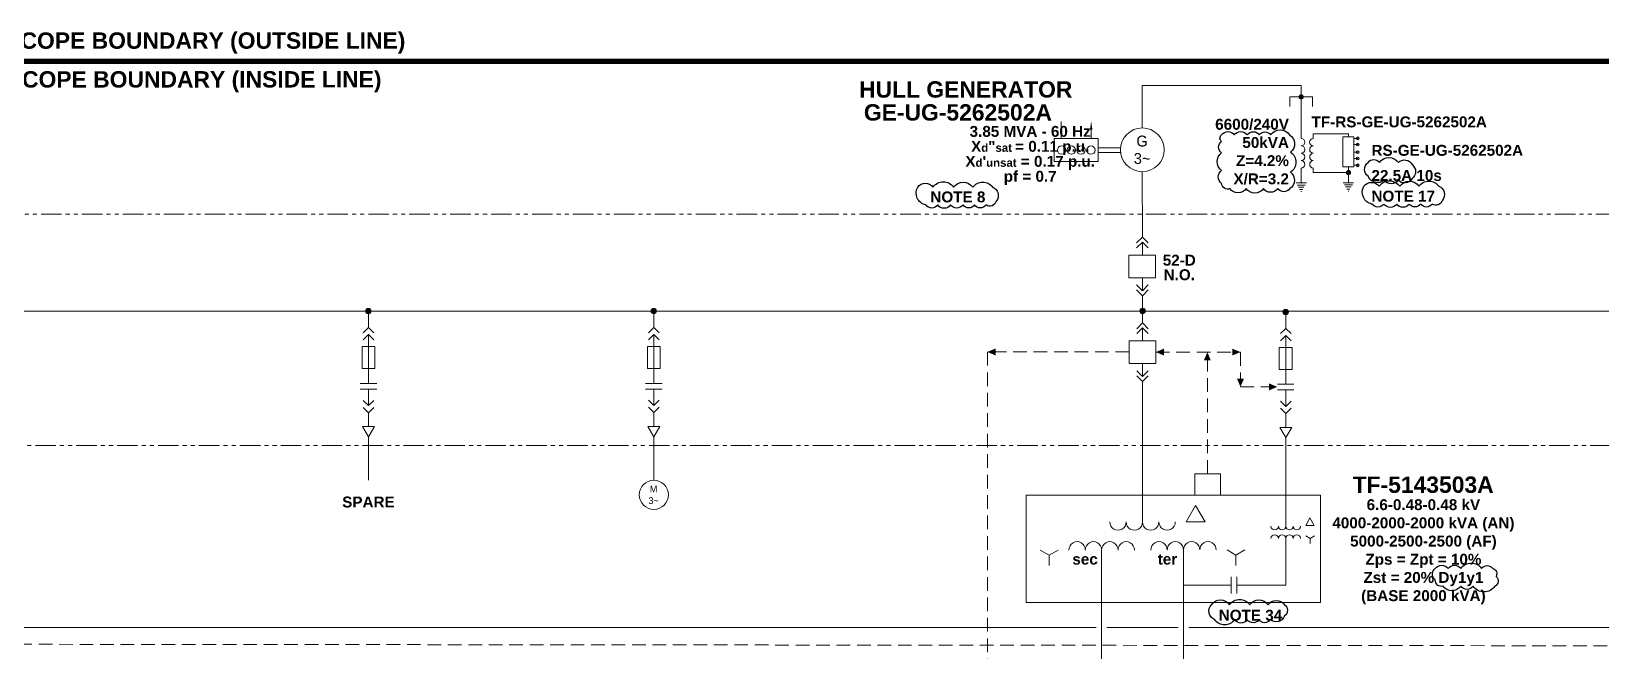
# Model space of a CAD drawing. Extents: x 0 to 1189, y 0 to 841.
# Drawn here: x 205.9 to 493.8, y 222.6 to 336.3 of the extents above; entities that cross this region are included whole.
import ezdxf

# ---------------------------------------------------------------- set-up
doc = ezdxf.new("R2010")
doc.units = 0
doc.header["$MEASUREMENT"] = 0
for name, pattern in [('CENTER', [2, 1.25, -0.25, 0.25, -0.25]), ('DGN2', [9.513832, 4.756916, -4.756916]), ('HIDDEN', [0.375, 0.25, -0.125]), ('PHANTOM', [2.5, 1.25, -0.25, 0.25, -0.25, 0.25, -0.25])]:
    doc.linetypes.add(name, pattern=pattern)
for name, color, linetype in [('E-BOARD', 4, 'PHANTOM'), ('E-BUSBAR', 5, 'Continuous'), ('E-CONNECTION DOT', 7, 'Continuous'), ('E-CONTRL. & DATA CABLE', 9, 'HIDDEN'), ('E-GEN LINE', 7, 'Continuous'), ('E-NOTE TEXT', 7, 'Continuous'), ('E-POWER CABLE', 3, 'Continuous'), ('E-SCOPE BOUNDARY', 7, 'CENTER'), ('E-SYMBOL', 2, 'Continuous'), ('E-TEXT 2', 7, 'Continuous'), ('E-TEXT 3', 3, 'Continuous'), ('REV CLOUD', 1, 'Continuous')]:
    doc.layers.add(name, color=color, linetype=linetype)
doc.layers.add('Level 1', color=7, linetype='Continuous', lineweight=0)
doc.layers.add('Level 50', color=7, linetype='Continuous', lineweight=0)
doc.styles.add('P80-ARIAL', font='arialbd.ttf')
doc.styles.add('P80-ARIAL-1', font='arialbd.ttf')
doc.styles.add('Styledgn032', font='arialbd.ttf')
doc.styles.add('Styledgn100', font='arialbd.ttf')

# ---------------------------------------------------------------- blocks, each defined once
blk = doc.blocks.new('CONEX31')
at = {"layer": 'E-CONNECTION DOT', "linetype": 'Continuous'}
h = blk.add_hatch(color=7, dxfattribs=at)
edge = h.paths.add_edge_path()
edge.add_arc((0, 0), 10, 0, 360)
at = {"layer": 'E-CONNECTION DOT', "color": 7, "linetype": 'Continuous', "lineweight": -2}
blk.add_circle((0, 0), 10, dxfattribs=at)
blk = doc.blocks.new('NA1')
at = {"layer": 'E-SYMBOL', "linetype": 'Continuous', "lineweight": -2}
for p, q in [((53.536, 0), (-53.536, 0)), ((53.536, -36.62), (-53.536, -36.62))]:
    blk.add_line(p, q, dxfattribs=at)
blk = doc.blocks.new('AnonymousCell365')
at = {"layer": 'E-SYMBOL', "linetype": 'Continuous', "lineweight": 0, "flags": 128}
for points in [[(0.97, 0.16), (0, 1.13), (-0.97, 0.16)], [(0.97, -1.13), (0, -0.16), (-0.97, -1.13)]]:
    blk.add_lwpolyline(points, dxfattribs=at)
blk = doc.blocks.new('AnonymousCell366')
at = {"layer": 'E-SYMBOL', "linetype": 'Continuous', "lineweight": 0, "flags": 128}
for points in [[(0.97, 1.13), (0, 0.16), (-0.97, 1.13)], [(0.97, -0.16), (0, -1.13), (-0.97, -0.16)]]:
    blk.add_lwpolyline(points, dxfattribs=at)
blk = doc.blocks.new('AnonymousCell602')
at = {"layer": 'E-SYMBOL', "linetype": 'Continuous', "lineweight": 13}
blk.add_circle((0, 0), 4.01, dxfattribs=at)
at = {"layer": 'E-SYMBOL', "linetype": 'Continuous', "lineweight": 13, "char_height": 2, "attachment_point": 5, "rotation": 0.0158, "line_spacing_factor": 0.8, "style": 'P80-ARIAL-1'}
for s, insert in [('{\\Fdgn000|c0;G}', (-0.06, 1.59)), ('{\\Fdgn000|c0;3~}', (-0.06, -1.61))]:
    blk.add_mtext(s, dxfattribs=dict(at, insert=insert))
blk = doc.blocks.new('MOT3PH1')
at = {"layer": 'E-SYMBOL', "linetype": 'Continuous', "lineweight": -2}
blk.add_circle((0, -53.4), 53.4, dxfattribs=at)
at = {"layer": 'E-SYMBOL', "linetype": 'Continuous', "lineweight": -2, "char_height": 25, "attachment_point": 5, "line_spacing_factor": 0.8, "style": 'P80-ARIAL-1'}
for s, insert in [('{\\Fdgn000|c0;M}', (-0.8, -32.3)), ('{\\Fdgn000|c0;3~}', (-0.8, -74.9))]:
    blk.add_mtext(s, dxfattribs=dict(at, insert=insert))
blk = doc.blocks.new('AnonymousCell697')
at = {"layer": 'E-SYMBOL', "linetype": 'Continuous', "lineweight": 13}
for centre, major_axis in [((-4.5, 2.58), (0, 1.54)), ((-1.5, 2.58), (0, 1.54)), ((1.5, 2.58), (0, 1.54)), ((4.5, 2.58), (0, 1.54)), ((-12, -2.58), (0, -1.54)), ((-9, -2.58), (0, -1.54)), ((-6, -2.58), (0, -1.54)), ((-3, -2.58), (0, -1.54)), ((3, -2.58), (0, -1.54)), ((6, -2.58), (0, -1.54)), ((9, -2.57), (0, -1.54)), ((12, -2.57), (0, -1.54))]:
    blk.add_ellipse(centre, major_axis=major_axis, ratio=0.975, start_param=1.570796, end_param=4.712389, dxfattribs=at)
blk = doc.blocks.new('AnonymousCell695')
at = {"layer": 'E-SYMBOL', "linetype": 'Continuous', "lineweight": 0}
for p, q in [((-17.12, -3.56), (-18.75, -2.62)), ((-17.12, -3.56), (-15.5, -2.62)), ((17.12, -3.55), (15.5, -2.61)), ((17.12, -3.55), (18.75, -2.61)), ((-17.12, -5.43), (-17.12, -3.56)), ((17.12, -5.43), (17.12, -3.55))]:
    blk.add_line(p, q, dxfattribs=at)
at = {"layer": 'E-SYMBOL', "linetype": 'Continuous', "lineweight": 0, "flags": 128}
blk.add_lwpolyline([(9.73, 5.54), (8, 2.54), (11.46, 2.54), (9.73, 5.54)], dxfattribs=at)
at = {"layer": 'E-SYMBOL', "linetype": 'Continuous', "lineweight": 13}
blk.add_blockref('AnonymousCell697', (0, -0.04), dxfattribs=at)
at = {"layer": 'E-TEXT 2', "color": 7, "linetype": 'Continuous', "lineweight": 0, "char_height": 2, "attachment_point": 2, "rotation": 0.0158, "line_spacing_factor": 1.057056}
for s, insert, style in [('sec', (-10.54, -3.29), 'P80-ARIAL-1'), ('ter', (4.56, -3.28), 'Styledgn032')]:
    blk.add_mtext(s, dxfattribs=dict(at, insert=insert, style=style))
blk = doc.blocks.new('TRAFO1')
at = {"layer": 'E-SYMBOL', "linetype": 'Continuous', "lineweight": 0}
for centre, start, end in [((-42, 0), 180, 360), ((-14, 0), 180, 360), ((14, 0), 180, 360), ((42, 0), 180, 360), ((-42, -46.9), 0, 180), ((-14, -46.9), 0, 180), ((14, -46.9), 0, 180), ((42, -46.9), 0, 180)]:
    blk.add_arc(centre, 14, start, end, dxfattribs=at)
blk = doc.blocks.new('MV CB')
at = {"layer": 'E-SYMBOL', "linetype": 'Continuous', "lineweight": 13}
for p, q in [((0, -3.26), (0, -0.91)), ((0, -7.45), (0, -9.8))]:
    blk.add_line(p, q, dxfattribs=at)
at = {"layer": 'E-SYMBOL', "linetype": 'Continuous', "lineweight": 13, "flags": 128}
for points in [[(1.05, -1.05), (0, 0), (-1.05, -1.05)], [(1.05, -1.96), (0, -0.91), (-1.05, -1.96)], [(2.44, -3.26), (-2.46, -3.26), (-2.45, -7.45), (2.44, -7.45), (2.44, -3.26)], [(1.05, -8.75), (0, -9.8), (-1.05, -8.75)], [(1.05, -9.66), (0, -10.71), (-1.05, -9.66)]]:
    blk.add_lwpolyline(points, dxfattribs=at)
blk = doc.blocks.new('CONEX34')
at = {"layer": 'E-CONNECTION DOT', "linetype": 'Continuous'}
h = blk.add_hatch(color=7, dxfattribs=at)
edge = h.paths.add_edge_path()
edge.add_arc((0, 0), 10, 0, 360)
at = {"layer": 'E-CONNECTION DOT', "color": 7, "linetype": 'Continuous', "lineweight": 0}
blk.add_circle((0, 0), 10, dxfattribs=at)
blk = doc.blocks.new('TERRA1')
at = {"layer": 'E-SYMBOL', "linetype": 'Continuous', "lineweight": -2}
for p, q in [((0, 0), (0, -17.74)), ((-13.343, -17.74), (13.343, -17.74)), ((-10.243, -23.11), (10.243, -23.11)), ((-7.142, -28.48), (7.142, -28.48)), ((-4.046, -33.843), (4.046, -33.843)), ((-0.946, -39.213), (0.946, -39.213))]:
    blk.add_line(p, q, dxfattribs=at)
blk.add_point((0.007, -17.74), dxfattribs=at)
blk = doc.blocks.new('RESISTOR WITH TAP CHANGER')
at = {"layer": 'E-SYMBOL', "linetype": 'Continuous', "lineweight": 0}
for p, q in [((1.7, -0.26), (1, -0.26)), ((1.7, -0.26), (1, -0.26)), ((1.7, -0.26), (1, -0.26)), ((1.7, -0.26), (1, -0.26)), ((1.7, -1.41), (1, -1.41)), ((1.7, -1.41), (1, -1.41)), ((1.7, -1.41), (1, -1.41)), ((1.7, -1.41), (1, -1.41)), ((1.7, -2.77), (1, -2.77)), ((1.7, -2.77), (1, -2.77)), ((1.7, -2.77), (1, -2.77)), ((1.7, -2.77), (1, -2.77)), ((1.7, -3.93), (1, -3.93)), ((1.7, -3.93), (1, -3.93)), ((1.7, -3.93), (1, -3.93)), ((1.7, -3.93), (1, -3.93)), ((1.7, -5.2), (1, -5.2)), ((1.7, -5.2), (1, -5.2)), ((1.7, -5.2), (1, -5.2)), ((1.7, -5.2), (1, -5.2))]:
    blk.add_line(p, q, dxfattribs=at)
at = {"layer": 'E-SYMBOL', "linetype": 'Continuous', "lineweight": 13, "flags": 128}
blk.add_lwpolyline([(1, 0.01), (-1, 0.01), (-1, -5.5), (1.01, -5.5), (1, 0.01)], dxfattribs=at)
at = {"layer": 'E-SYMBOL', "linetype": 'Continuous', "lineweight": 0}
for centre in [(1.7, -0.26), (1.7, -0.26), (1.7, -0.26), (1.7, -0.26), (1.7, -1.41), (1.7, -1.41), (1.7, -1.41), (1.7, -1.41), (1.7, -2.77), (1.7, -2.77), (1.7, -2.77), (1.7, -2.77), (1.7, -3.93), (1.7, -3.93), (1.7, -3.93), (1.7, -3.93), (1.7, -5.2), (1.7, -5.2), (1.7, -5.2), (1.7, -5.2)]:
    blk.add_circle(centre, 0.25, dxfattribs=at)

msp = doc.modelspace()

# ---------------------------------------------------------------- hatches: boundary and pattern name
at = {"layer": 'E-CONNECTION DOT', "linetype": 'Continuous'}
h = msp.add_hatch(color=256, dxfattribs=at)
edge = h.paths.add_edge_path()
edge.add_arc((409.61, 285.05), 0.5, 0, 360)
at = {"layer": 'E-CONTRL. & DATA CABLE', "ltscale": 10}
for points in [[(381.18, 277.52), (382.67, 276.88), (382.67, 278.15)], [(412.06, 277.5), (413.55, 276.86), (413.55, 278.13)], [(421.5, 277.48), (422.13, 275.99), (420.86, 275.99)], [(427.56, 277.49), (426.06, 278.13), (426.06, 276.86)], [(427.57, 271.12), (428.2, 272.61), (426.93, 272.61)], [(434.31, 271.12), (432.82, 271.75), (432.82, 270.48)]]:
    msp.add_hatch(color=256, dxfattribs=at).paths.add_polyline_path(points)
at = {"layer": 'E-SYMBOL', "linetype": 'Continuous'}
for points in [[(400.2, 319.73), (400.43, 318.23), (399.96, 318.23)], [(394.71, 316.62), (394.94, 318.11), (394.47, 318.11)]]:
    msp.add_hatch(color=256, dxfattribs=at).paths.add_polyline_path(points)

# ---------------------------------------------------------------- linework, layer by layer
at = {"color": 1}
msp.add_lwpolyline([(422.24, 231.2, -0.520567), (425.57, 231.2, -0.520567), (429.25, 231.2, -0.520567), (432.62, 231.2, -0.520567), (435.64, 231.2, -0.520567), (435.66, 229.14, -0.520567), (433.04, 228.44, -0.520567), (430.94, 228.44, -0.520567), (428.82, 228.44, -0.520567), (426.49, 228.44, -0.520567), (422.84, 228.44, -0.520567)], format="xyb", close=True, dxfattribs=at)
at = {"layer": 'E-BOARD', "lineweight": 13, "ltscale": 3}
msp.add_lwpolyline([(56.66, 260.39), (1013.96, 260.39), (1013.96, 302.78), (56.66, 302.78)], close=True, dxfattribs=at)
at = {"layer": 'E-BUSBAR', "linetype": 'Continuous', "lineweight": 30}
msp.add_line((81.62, 284.97), (552.69, 285.06), dxfattribs=at)
at = {"layer": 'E-CONNECTION DOT', "color": 7, "linetype": 'Continuous', "lineweight": 13}
msp.add_circle((409.61, 285.05), 0.5, dxfattribs=at)
at = {"layer": 'E-CONTRL. & DATA CABLE', "lineweight": 0, "ltscale": 10}
msp.add_line((421.51, 255.21), (421.51, 277.49), dxfattribs=at)
for points in [[(790.48, 158.4), (802.29, 158.4), (802.29, 223.38), (72.9, 224.07), (72.9, 277.51), (96.88, 277.51)], [(407.15, 277.52), (381.19, 277.52), (381.19, 218.24)], [(412.05, 277.49), (427.56, 277.49), (427.56, 271.12), (434.31, 271.12)]]:
    msp.add_lwpolyline(points, dxfattribs=at)
at = {"layer": 'E-GEN LINE', "linetype": 'Continuous', "lineweight": 13, "ltscale": 0.25}
for points in [[(419.19, 255.21), (423.91, 255.21), (423.91, 251.29), (419.19, 251.29)], [(388.31, 251.28), (442.26, 251.28), (442.26, 231.59), (388.31, 231.59)]]:
    msp.add_lwpolyline(points, close=True, dxfattribs=at)
at = {"layer": 'E-POWER CABLE', "linetype": 'Continuous', "lineweight": 13}
for p, q in [((409.57, 326.37), (409.57, 318.55)), ((438.7, 326.37), (409.57, 326.37)), ((438.7, 326.37), (438.7, 324.84)), ((438.7, 324.84), (438.7, 316.64)), ((440.91, 316.64), (440.91, 317.47)), ((447.35, 317.47), (440.91, 317.47)), ((447.35, 316.92), (447.35, 317.47)), ((438.7, 311.22), (438.7, 309.77)), ((440.91, 311.23), (440.91, 310.39)), ((409.57, 310.53), (409.58, 298.54)), ((447.36, 310.4), (440.91, 310.39)), ((409.58, 287.83), (409.58, 285.55)), ((409.61, 282.83), (409.61, 285.05)), ((402.13, 165.1), (402.08, 241.66))]:
    msp.add_line(p, q, dxfattribs=at)
at = {"layer": 'E-POWER CABLE', "linetype": 'Continuous', "lineweight": 13, "ltscale": 0.25}
for p, q in [((447.35, 309.82), (447.35, 311.43)), ((409.62, 272.13), (409.62, 246.38)), ((435.87, 253.84), (435.87, 245.57)), ((435.87, 243.36), (435.87, 234.75)), ((417.12, 241.22), (417.12, 215.78)), ((425.84, 234.75), (417.12, 234.75)), ((435.87, 234.75), (426.88, 234.75)), ((106.85, 227), (401.09, 227)), ((403.09, 227), (416.12, 227)), ((418.12, 227), (696.47, 227))]:
    msp.add_line(p, q, dxfattribs=at)
at = {"layer": 'E-POWER CABLE', "linetype": 'Continuous', "lineweight": 0}
for p, q in [((267.71, 282), (267.71, 285)), ((320.02, 282.01), (320.02, 285.01)), ((435.86, 281.84), (435.86, 284.84)), ((267.71, 280.71), (267.72, 271.75)), ((320.02, 280.72), (320.03, 271.76)), ((435.86, 280.55), (435.86, 271.59)), ((267.72, 270.71), (267.72, 267.68)), ((320.03, 270.73), (320.03, 267.69)), ((435.86, 270.56), (435.86, 267.52)), ((267.72, 266.38), (267.72, 263.85)), ((320.03, 266.4), (320.03, 263.86)), ((435.86, 266.23), (435.87, 263.69)), ((267.72, 261.97), (267.72, 254)), ((320.03, 261.99), (320.03, 254.01)), ((435.87, 261.82), (435.87, 253.84))]:
    msp.add_line(p, q, dxfattribs=at)
at = {"layer": 'E-SCOPE BOUNDARY', "lineweight": 30, "ltscale": 10, "const_width": 1}
msp.add_lwpolyline([(1045.55, 330.45), (1045.55, 110.53), (951.07, 110.53), (951.1, 38.38), (120.26, 38.38), (120.26, 111.17), (29.5, 111.17), (29.5, 330.76), (1045.55, 330.76)], dxfattribs=at)
at = {"layer": 'E-SYMBOL', "linetype": 'Continuous', "lineweight": 13, "ltscale": 0.25}
for p, q in [((394.71, 316.62), (394.71, 319.72)), ((400.19, 316.62), (400.19, 319.37)), ((440.32, 243.35), (441.11, 243.8)), ((440.32, 243.35), (440.32, 242.43))]:
    msp.add_line(p, q, dxfattribs=at)
at = {"layer": 'E-SYMBOL', "linetype": 'Continuous', "lineweight": 13, "flags": 128}
msp.add_lwpolyline([(440.77, 322.47), (440.77, 324.26), (436.6, 324.26), (436.6, 322.47)], dxfattribs=at)
at = {"layer": 'E-SYMBOL', "linetype": 'Continuous', "lineweight": 13, "ltscale": 0.25}
msp.add_lwpolyline([(393.42, 316.62), (401.5, 316.62), (401.5, 312.41), (393.42, 312.41)], close=True, dxfattribs=at)
at = {"layer": 'E-SYMBOL', "linetype": 'Continuous', "lineweight": 13}
for points in [[(401.5, 314.94), (405.6, 314.94)], [(401.5, 314.08), (405.61, 314.08)]]:
    msp.add_lwpolyline(points, dxfattribs=at)
at = {"layer": 'E-SYMBOL', "linetype": 'Continuous', "lineweight": 0, "flags": 128}
for points in [[(268.89, 278.5), (266.54, 278.5), (266.54, 274.46), (268.89, 274.46), (268.89, 278.5)], [(321.2, 278.52), (318.85, 278.52), (318.85, 274.47), (321.2, 274.47), (321.2, 278.52)], [(437.04, 278.35), (434.68, 278.35), (434.68, 274.3), (437.04, 274.3), (437.04, 278.35)], [(267.72, 261.97), (268.8, 263.85), (266.64, 263.85), (267.72, 261.97)], [(320.03, 261.99), (321.11, 263.86), (318.95, 263.86), (320.03, 261.99)], [(435.87, 261.82), (436.95, 263.69), (434.78, 263.69), (435.87, 261.82)]]:
    msp.add_lwpolyline(points, dxfattribs=at)
at = {"layer": 'E-SYMBOL', "linetype": 'Continuous', "lineweight": 13, "ltscale": 0.25}
for points in [[(439.52, 245.73), (440.31, 247.1), (441.1, 245.73), (439.52, 245.73)], [(440.32, 243.35), (439.53, 243.8)]]:
    msp.add_lwpolyline(points, dxfattribs=at)
for centre in [(394.77, 314.51), (396.56, 314.51), (398.35, 314.51), (400.15, 314.51)]:
    msp.add_circle(centre, 0.754, dxfattribs=at)
at = {"layer": 'REV CLOUD'}
for points in [[(424.11, 317.3, -0.520567), (426.44, 317.3, -0.520567), (428.79, 317.3, -0.520567), (431.02, 317.3, -0.520567), (433.08, 317.3, -0.520567), (436.58, 317.3, -0.520567), (436.75, 314.14, -0.520567), (436.75, 310.46, -0.520567), (436.63, 307.45, -0.520567), (434.39, 307.45, -0.520567), (431.78, 307.45, -0.520567), (428.59, 307.45, -0.520567), (425.64, 307.45, -0.520567), (424.11, 308.41, -0.520567), (424.11, 310.79, -0.520567), (424.11, 314, -0.520567), (424.11, 316.09, -0.520567)], [(450.96, 312.24, -0.520567), (453.04, 312.24, -0.520567), (456.51, 312.24, -0.520567), (459.01, 311.84, -0.520567), (459.01, 309.31, -0.520567), (456.5, 309, -0.520567), (453.88, 309, -0.520567), (450.96, 309.72, -0.520567)], [(368.42, 307.71, -0.520567), (371.18, 307.71, -0.520567), (374.98, 307.71, -0.520567), (378.51, 307.71, -0.520567), (382.14, 307.71, -0.520567), (382.79, 305.16, -0.520567), (380.92, 304.46, -0.520567), (378.81, 304.46, -0.520567), (376.71, 304.46, -0.520567), (374.43, 304.46, -0.520567), (372.07, 304.46, -0.520567), (369.89, 304.46, -0.520567)], [(450.2, 307.88, -0.520567), (452.97, 307.88, -0.520567), (456.77, 307.88, -0.520567), (460.29, 307.88, -0.520567), (463.93, 307.88, -0.520567), (464.57, 305.34, -0.520567), (462.7, 304.63, -0.520567), (460.59, 304.63, -0.520567), (458.49, 304.63, -0.520567), (456.21, 304.63, -0.520567), (453.86, 304.63, -0.520567), (451.67, 304.63, -0.520567)], [(463.28, 237.84, -0.520567), (465.64, 237.84, -0.520567), (467.96, 237.84, -0.520567), (471.76, 237.84, -0.520567), (473.8, 237.84, -0.520567), (474.42, 236.38, -0.520567), (474.2, 234.59, -0.520567), (470.2, 234.59, -0.520567), (467.94, 234.59, -0.520567), (464.7, 234.59, -0.520567), (463.28, 235.75, -0.520567)]]:
    msp.add_lwpolyline(points, format="xyb", close=True, dxfattribs=at)

# ---------------------------------------------------------------- block references
at = {"color": 7, "linetype": 'Continuous', "lineweight": 13}
msp.add_blockref('AnonymousCell602', (409.59, 314.56), dxfattribs=at)
for name, p in [('RESISTOR WITH TAP CHANGER', (447.35, 316.92)), ('MV CB', (409.58, 298.54)), ('MV CB', (409.61, 282.83))]:
    msp.add_blockref(name, p)
at = {"color": 7, "linetype": 'Continuous', "lineweight": 0}
for name, p in [('AnonymousCell365', (267.71, 280.87)), ('AnonymousCell365', (320.02, 280.88)), ('AnonymousCell365', (435.86, 280.71)), ('AnonymousCell366', (267.72, 267.52)), ('AnonymousCell366', (320.03, 267.53)), ('AnonymousCell366', (435.86, 267.36)), ('AnonymousCell695', (409.62, 243.84))]:
    msp.add_blockref(name, p, dxfattribs=at)
at = {"layer": 'Level 1', "color": 7, "linetype": 'Continuous', "lineweight": 13, "extrusion": (0, 0, -1), "xscale": 0.03774705684750002, "yscale": 0.03871493010000003, "zscale": -0.06288975000000001, "rotation": 359.9841592743838}
for p in [(-438.69, 324.26), (-447.36, 310.4)]:
    msp.add_blockref('CONEX34', p, dxfattribs=at)
at = {"layer": 'Level 1', "color": 5, "linetype": 'DGN2', "lineweight": 13, "extrusion": (0, 0, -1), "zscale": -0.06288975000000001}
for name, p, xscale, yscale, rotation in [('TRAFO1', (-440.91, 313.93), 0.04839366262500002, 0.04718382105937503, 89.98415927440303), ('TERRA1', (-438.7, 309.77), 0.07077573158906253, 0.07259049393750001, 359.9841592744069), ('TERRA1', (-447.35, 309.82), 0.07077573158906253, 0.07259049393750001, 359.9841592744069), ('TRAFO1', (-435.87, 243.36), 0.04839366262500001, 0.04718382105937503, 179.9683185465412)]:
    msp.add_blockref(name, p, dxfattribs=dict(at, xscale=xscale, yscale=yscale, rotation=rotation))
at = {"layer": 'Level 1', "color": 7, "linetype": 'Continuous', "lineweight": 0, "xscale": 0.05000000000000002, "yscale": 0.05000000000000002, "zscale": 0.05000000000000002, "rotation": 0.01584072561617136}
for p in [(267.71, 285), (320.02, 285.01), (435.86, 284.84)]:
    msp.add_blockref('CONEX31', p, dxfattribs=at)
at = {"layer": 'Level 1', "color": 1, "linetype": 'Continuous', "lineweight": 0, "xscale": 0.05000000000000002, "yscale": 0.05000000000000002, "zscale": 0.05000000000000002, "rotation": 0.01584072561617136}
msp.add_blockref('MOT3PH1', (320.03, 254.01), dxfattribs=at)
at = {"layer": 'Level 50', "color": 7, "linetype": 'Continuous', "lineweight": 0, "xscale": 0.02817221421602481, "yscale": 0.02817221421602481, "zscale": 0.03435112234845274}
for p, rotation in [((267.72, 271.75, -0.09), 0.01584072559316328), ((320.03, 271.76, -0.09), 0.01584072559316328), ((435.86, 271.59, -0.09), 0.01584072559316328), ((425.84, 234.77, -0.09), 90.01584072559316)]:
    msp.add_blockref('NA1', p, dxfattribs=dict(at, rotation=rotation))

# ---------------------------------------------------------------- texts
at = {"layer": 'E-NOTE TEXT', "linetype": 'Continuous', "lineweight": 0, "insert": (451.58, 308.83), "char_height": 2, "width": 24.5171, "attachment_point": 7, "rotation": 0.0158, "line_spacing_factor": 0.8, "style": 'Styledgn100'}
msp.add_mtext('22.5A 10s', dxfattribs=at)
at = {"layer": 'E-NOTE TEXT', "linetype": 'Continuous', "lineweight": 0, "char_height": 2, "attachment_point": 7, "rotation": 0.0158, "line_spacing_factor": 0.8, "style": 'Styledgn100'}
for s, insert in [('NOTE 8', (370.72, 304.9)), ('NOTE 17', (451.58, 305.04)), ('NOTE 34', (423.58, 228.24))]:
    msp.add_mtext(s, dxfattribs=dict(at, insert=insert))
at = {"layer": 'E-TEXT 2', "linetype": 'Continuous', "lineweight": 0, "char_height": 2, "rotation": 0.0158}
for s, insert, width, attachment_point, line_spacing_factor, style in [('\\pxsm1,qr;6600/240V\\P50kVA\\PZ=4.2%\\PX/R=3.2', (436.45, 314.21), 34.2169, 6, 0.822995, 'P80-ARIAL'), ('TF-RS-GE-UG-5262502A', (440.6, 319.66), 32.6039, 4, 0.8, 'Styledgn100')]:
    msp.add_mtext(s, dxfattribs=dict(at, insert=insert, width=width, attachment_point=attachment_point, line_spacing_factor=line_spacing_factor, style=style))
for s, insert, attachment_point, line_spacing_factor, style in [('\\pxqc;3.85 MVA - 60 Hz\\PX{\\H0.75x;d}"{\\H0.75x;sat }= 0.11 p.u.\\PX{\\H0.75x;d}\'{\\H0.75x;unsat} = 0.17 p.u.\\Ppf = 0.7', (377.14, 308.1), 7, 0.822995, 'P80-ARIAL'), ('RS-GE-UG-5262502A', (451.58, 314.45), 4, 0.8, 'Styledgn100'), ('52-D\\PN.O.', (416.35, 292.99), 5, 0.8, 'Styledgn100'), ('SPARE', (267.72, 250.01), 5, 0.8, 'P80-ARIAL-1')]:
    msp.add_mtext(s, dxfattribs=dict(at, insert=insert, attachment_point=attachment_point, line_spacing_factor=line_spacing_factor, style=style))
at = {"layer": 'E-TEXT 2', "linetype": 'Continuous', "lineweight": 13, "insert": (436.72, 250.53), "char_height": 2, "width": 48.7582, "attachment_point": 1, "style": 'Styledgn100'}
msp.add_mtext('\\pxqc;6.6-0.48-0.48 kV\\P4000-2000-2000 kVA (AN)\\P5000-2500-2500 (AF)\\PZps = Zpt = 10%\\PZst = 20% Dy1y1\\P(BASE 2000 kVA)', dxfattribs=at)
at = {"layer": 'E-TEXT 3', "linetype": 'Continuous', "lineweight": 0, "char_height": 3, "rotation": 0.0158, "line_spacing_factor": 0.8}
for s, insert, attachment_point, style in [('TOPSIDE SCOPE BOUNDARY (OUTSIDE LINE)', (228.04, 334.13), 5, 'Styledgn100'), ('HULL SCOPE BOUNDARY (INSIDE LINE)', (229.6, 327.02), 5, 'Styledgn100'), ('HULL GENERATOR', (357.65, 324.08), 7, 'P80-ARIAL'), ('GE-UG-5262502A', (375.77, 321.4), 5, 'P80-ARIAL'), ('TF-5143503A', (461.05, 253.17), 5, 'Styledgn100')]:
    msp.add_mtext(s, dxfattribs=dict(at, insert=insert, attachment_point=attachment_point, style=style))

doc.saveas('drawing.dxf')
